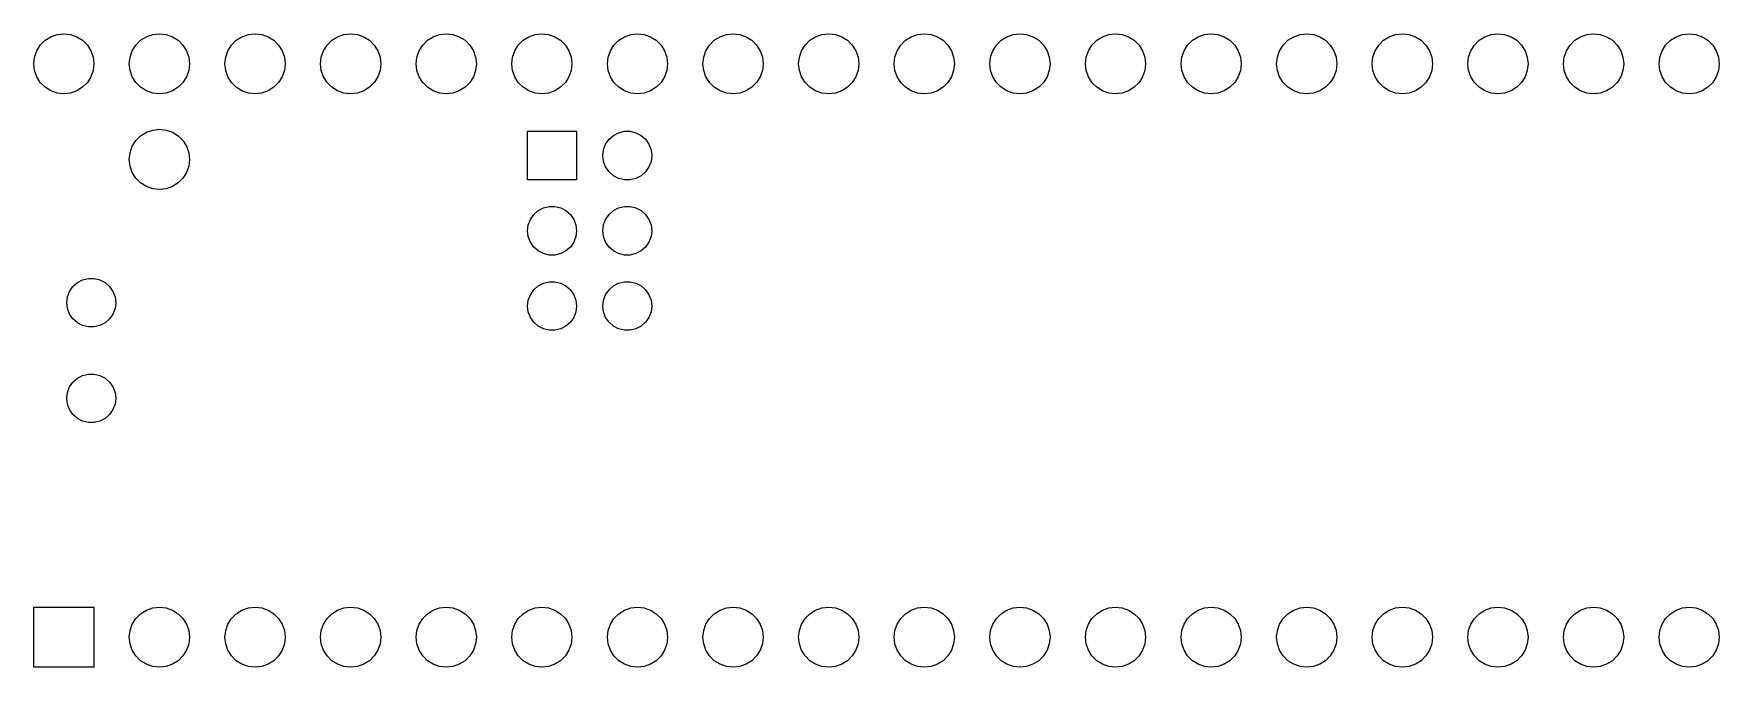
# Model space of a CAD drawing. Extents: x 281 to 530, y -238 to -79.
# Drawn here: x 280.81 to 325.59, y -162.8 to -145.96 of the extents above; entities that cross this region are included whole.
import ezdxf

# ---------------------------------------------------------------- set-up
doc = ezdxf.new("R2010")
doc.units = 0
doc.layers.add('BLACK', color=7, linetype='CONTINUOUS')

msp = doc.modelspace()

# ---------------------------------------------------------------- linework, layer by layer
at = {"layer": 'BLACK', "linetype": 'CONTINUOUS'}
for p, q in [((281.262893, -146.039225), (281.431983, -145.980058)), ((281.431983, -145.980058), (281.61, -145.96)), ((281.61, -145.96), (281.788017, -145.980058)), ((281.788017, -145.980058), (281.957107, -146.039225)), ((283.802893, -146.039225), (283.971983, -145.980058)), ((283.971983, -145.980058), (284.15, -145.96)), ((284.15, -145.96), (284.328017, -145.980058)), ((284.328017, -145.980058), (284.497107, -146.039225)), ((286.342893, -146.039225), (286.511983, -145.980058)), ((286.511983, -145.980058), (286.69, -145.96)), ((286.69, -145.96), (286.868017, -145.980058)), ((286.868017, -145.980058), (287.037107, -146.039225)), ((288.882893, -146.039225), (289.051983, -145.980058)), ((289.051983, -145.980058), (289.23, -145.96)), ((289.23, -145.96), (289.408017, -145.980058)), ((289.408017, -145.980058), (289.577107, -146.039225)), ((291.422893, -146.039225), (291.591983, -145.980058)), ((291.591983, -145.980058), (291.77, -145.96)), ((291.77, -145.96), (291.948017, -145.980058)), ((291.948017, -145.980058), (292.117107, -146.039225)), ((293.962893, -146.039225), (294.131983, -145.980058)), ((294.131983, -145.980058), (294.31, -145.96)), ((294.31, -145.96), (294.488017, -145.980058)), ((294.488017, -145.980058), (294.657107, -146.039225)), ((296.502893, -146.039225), (296.671983, -145.980058)), ((296.671983, -145.980058), (296.85, -145.96)), ((296.85, -145.96), (297.028017, -145.980058)), ((297.028017, -145.980058), (297.197107, -146.039225)), ((299.042893, -146.039225), (299.211983, -145.980058)), ((299.211983, -145.980058), (299.39, -145.96)), ((299.39, -145.96), (299.568017, -145.980058)), ((299.568017, -145.980058), (299.737107, -146.039225)), ((301.582893, -146.039225), (301.751983, -145.980058)), ((301.751983, -145.980058), (301.93, -145.96)), ((301.93, -145.96), (302.108017, -145.980058)), ((302.108017, -145.980058), (302.277107, -146.039225)), ((304.122893, -146.039225), (304.291983, -145.980058)), ((304.291983, -145.980058), (304.47, -145.96)), ((304.47, -145.96), (304.648017, -145.980058)), ((304.648017, -145.980058), (304.817107, -146.039225)), ((306.662893, -146.039225), (306.831983, -145.980058)), ((306.831983, -145.980058), (307.01, -145.96)), ((307.01, -145.96), (307.188017, -145.980058)), ((307.188017, -145.980058), (307.357107, -146.039225)), ((309.202893, -146.039225), (309.371983, -145.980058)), ((309.371983, -145.980058), (309.55, -145.96)), ((309.55, -145.96), (309.728017, -145.980058)), ((309.728017, -145.980058), (309.897107, -146.039225)), ((311.742893, -146.039225), (311.911983, -145.980058)), ((311.911983, -145.980058), (312.09, -145.96)), ((312.09, -145.96), (312.268017, -145.980058)), ((312.268017, -145.980058), (312.437107, -146.039225)), ((314.282893, -146.039225), (314.451983, -145.980058)), ((314.451983, -145.980058), (314.63, -145.96)), ((314.63, -145.96), (314.808017, -145.980058)), ((314.808017, -145.980058), (314.977107, -146.039225)), ((316.822893, -146.039225), (316.991983, -145.980058)), ((316.991983, -145.980058), (317.17, -145.96)), ((317.17, -145.96), (317.348017, -145.980058)), ((317.348017, -145.980058), (317.517107, -146.039225)), ((319.362893, -146.039225), (319.531983, -145.980058)), ((319.531983, -145.980058), (319.71, -145.96)), ((319.71, -145.96), (319.888017, -145.980058)), ((319.888017, -145.980058), (320.057107, -146.039225)), ((321.902893, -146.039225), (322.071983, -145.980058)), ((322.071983, -145.980058), (322.25, -145.96)), ((322.25, -145.96), (322.428017, -145.980058)), ((322.428017, -145.980058), (322.597107, -146.039225)), ((324.442893, -146.039225), (324.611983, -145.980058)), ((324.611983, -145.980058), (324.79, -145.96)), ((324.79, -145.96), (324.968017, -145.980058)), ((324.968017, -145.980058), (325.137107, -146.039225)), ((280.830058, -146.581983), (280.889225, -146.412893)), ((280.889225, -146.412893), (280.984535, -146.261208)), ((280.984535, -146.261208), (281.111208, -146.134535)), ((281.111208, -146.134535), (281.262893, -146.039225)), ((281.957107, -146.039225), (282.108792, -146.134535)), ((282.108792, -146.134535), (282.235465, -146.261208)), ((282.235465, -146.261208), (282.330775, -146.412893)), ((282.330775, -146.412893), (282.389942, -146.581983)), ((283.370058, -146.581983), (283.429225, -146.412893)), ((283.429225, -146.412893), (283.524535, -146.261208)), ((283.524535, -146.261208), (283.651208, -146.134535)), ((283.651208, -146.134535), (283.802893, -146.039225)), ((284.497107, -146.039225), (284.648792, -146.134535)), ((284.648792, -146.134535), (284.775465, -146.261208)), ((284.775465, -146.261208), (284.870775, -146.412893)), ((284.870775, -146.412893), (284.929942, -146.581983)), ((285.910058, -146.581983), (285.969225, -146.412893)), ((285.969225, -146.412893), (286.064535, -146.261208)), ((286.064535, -146.261208), (286.191208, -146.134535)), ((286.191208, -146.134535), (286.342893, -146.039225)), ((287.037107, -146.039225), (287.188792, -146.134535)), ((287.188792, -146.134535), (287.315465, -146.261208)), ((287.315465, -146.261208), (287.410775, -146.412893)), ((287.410775, -146.412893), (287.469942, -146.581983)), ((288.450058, -146.581983), (288.509225, -146.412893)), ((288.509225, -146.412893), (288.604535, -146.261208)), ((288.604535, -146.261208), (288.731208, -146.134535)), ((288.731208, -146.134535), (288.882893, -146.039225)), ((289.577107, -146.039225), (289.728792, -146.134535)), ((289.728792, -146.134535), (289.855465, -146.261208)), ((289.855465, -146.261208), (289.950775, -146.412893)), ((289.950775, -146.412893), (290.009942, -146.581983)), ((290.990058, -146.581983), (291.049225, -146.412893)), ((291.049225, -146.412893), (291.144535, -146.261208)), ((291.144535, -146.261208), (291.271208, -146.134535)), ((291.271208, -146.134535), (291.422893, -146.039225)), ((292.117107, -146.039225), (292.268792, -146.134535)), ((292.268792, -146.134535), (292.395465, -146.261208)), ((292.395465, -146.261208), (292.490775, -146.412893)), ((292.490775, -146.412893), (292.549942, -146.581983)), ((293.530058, -146.581983), (293.589225, -146.412893)), ((293.589225, -146.412893), (293.684535, -146.261208)), ((293.684535, -146.261208), (293.811208, -146.134535)), ((293.811208, -146.134535), (293.962893, -146.039225)), ((294.657107, -146.039225), (294.808792, -146.134535)), ((294.808792, -146.134535), (294.935465, -146.261208)), ((294.935465, -146.261208), (295.030775, -146.412893)), ((295.030775, -146.412893), (295.089942, -146.581983)), ((296.070058, -146.581983), (296.129225, -146.412893)), ((296.129225, -146.412893), (296.224535, -146.261208)), ((296.224535, -146.261208), (296.351208, -146.134535)), ((296.351208, -146.134535), (296.502893, -146.039225)), ((297.197107, -146.039225), (297.348792, -146.134535)), ((297.348792, -146.134535), (297.475465, -146.261208)), ((297.475465, -146.261208), (297.570775, -146.412893)), ((297.570775, -146.412893), (297.629942, -146.581983)), ((298.610058, -146.581983), (298.669225, -146.412893)), ((298.669225, -146.412893), (298.764535, -146.261208)), ((298.764535, -146.261208), (298.891208, -146.134535)), ((298.891208, -146.134535), (299.042893, -146.039225)), ((299.737107, -146.039225), (299.888792, -146.134535)), ((299.888792, -146.134535), (300.015465, -146.261208)), ((300.015465, -146.261208), (300.110775, -146.412893)), ((300.110775, -146.412893), (300.169942, -146.581983)), ((301.150058, -146.581983), (301.209225, -146.412893)), ((301.209225, -146.412893), (301.304535, -146.261208)), ((301.304535, -146.261208), (301.431208, -146.134535)), ((301.431208, -146.134535), (301.582893, -146.039225)), ((302.277107, -146.039225), (302.428792, -146.134535)), ((302.428792, -146.134535), (302.555465, -146.261208)), ((302.555465, -146.261208), (302.650775, -146.412893)), ((302.650775, -146.412893), (302.709942, -146.581983)), ((303.690058, -146.581983), (303.749225, -146.412893)), ((303.749225, -146.412893), (303.844535, -146.261208)), ((303.844535, -146.261208), (303.971208, -146.134535)), ((303.971208, -146.134535), (304.122893, -146.039225)), ((304.817107, -146.039225), (304.968792, -146.134535)), ((304.968792, -146.134535), (305.095465, -146.261208)), ((305.095465, -146.261208), (305.190775, -146.412893)), ((305.190775, -146.412893), (305.249942, -146.581983)), ((306.230058, -146.581983), (306.289225, -146.412893)), ((306.289225, -146.412893), (306.384535, -146.261208)), ((306.384535, -146.261208), (306.511208, -146.134535)), ((306.511208, -146.134535), (306.662893, -146.039225)), ((307.357107, -146.039225), (307.508792, -146.134535)), ((307.508792, -146.134535), (307.635465, -146.261208)), ((307.635465, -146.261208), (307.730775, -146.412893)), ((307.730775, -146.412893), (307.789942, -146.581983)), ((308.770058, -146.581983), (308.829225, -146.412893)), ((308.829225, -146.412893), (308.924535, -146.261208)), ((308.924535, -146.261208), (309.051208, -146.134535)), ((309.051208, -146.134535), (309.202893, -146.039225)), ((309.897107, -146.039225), (310.048792, -146.134535)), ((310.048792, -146.134535), (310.175465, -146.261208)), ((310.175465, -146.261208), (310.270775, -146.412893)), ((310.270775, -146.412893), (310.329942, -146.581983)), ((311.310058, -146.581983), (311.369225, -146.412893)), ((311.369225, -146.412893), (311.464535, -146.261208)), ((311.464535, -146.261208), (311.591208, -146.134535)), ((311.591208, -146.134535), (311.742893, -146.039225)), ((312.437107, -146.039225), (312.588792, -146.134535)), ((312.588792, -146.134535), (312.715465, -146.261208)), ((312.715465, -146.261208), (312.810775, -146.412893)), ((312.810775, -146.412893), (312.869942, -146.581983)), ((313.850058, -146.581983), (313.909225, -146.412893)), ((313.909225, -146.412893), (314.004535, -146.261208)), ((314.004535, -146.261208), (314.131208, -146.134535)), ((314.131208, -146.134535), (314.282893, -146.039225)), ((314.977107, -146.039225), (315.128792, -146.134535)), ((315.128792, -146.134535), (315.255465, -146.261208)), ((315.255465, -146.261208), (315.350775, -146.412893)), ((315.350775, -146.412893), (315.409942, -146.581983)), ((316.390058, -146.581983), (316.449225, -146.412893)), ((316.449225, -146.412893), (316.544535, -146.261208)), ((316.544535, -146.261208), (316.671208, -146.134535)), ((316.671208, -146.134535), (316.822893, -146.039225)), ((317.517107, -146.039225), (317.668792, -146.134535)), ((317.668792, -146.134535), (317.795465, -146.261208)), ((317.795465, -146.261208), (317.890775, -146.412893)), ((317.890775, -146.412893), (317.949942, -146.581983)), ((318.930058, -146.581983), (318.989225, -146.412893)), ((318.989225, -146.412893), (319.084535, -146.261208)), ((319.084535, -146.261208), (319.211208, -146.134535)), ((319.211208, -146.134535), (319.362893, -146.039225)), ((320.057107, -146.039225), (320.208792, -146.134535)), ((320.208792, -146.134535), (320.335465, -146.261208)), ((320.335465, -146.261208), (320.430775, -146.412893)), ((320.430775, -146.412893), (320.489942, -146.581983)), ((321.470058, -146.581983), (321.529225, -146.412893)), ((321.529225, -146.412893), (321.624535, -146.261208)), ((321.624535, -146.261208), (321.751208, -146.134535)), ((321.751208, -146.134535), (321.902893, -146.039225)), ((322.597107, -146.039225), (322.748792, -146.134535)), ((322.748792, -146.134535), (322.875465, -146.261208)), ((322.875465, -146.261208), (322.970775, -146.412893)), ((322.970775, -146.412893), (323.029942, -146.581983)), ((324.010058, -146.581983), (324.069225, -146.412893)), ((324.069225, -146.412893), (324.164535, -146.261208)), ((324.164535, -146.261208), (324.291208, -146.134535)), ((324.291208, -146.134535), (324.442893, -146.039225)), ((325.137107, -146.039225), (325.288792, -146.134535)), ((325.288792, -146.134535), (325.415465, -146.261208)), ((325.415465, -146.261208), (325.510775, -146.412893)), ((325.510775, -146.412893), (325.569942, -146.581983)), ((280.81, -146.76), (280.830058, -146.581983)), ((280.830058, -146.938017), (280.81, -146.76)), ((282.389942, -146.581983), (282.41, -146.76)), ((282.41, -146.76), (282.389942, -146.938017)), ((283.35, -146.76), (283.370058, -146.581983)), ((283.370058, -146.938017), (283.35, -146.76)), ((284.929942, -146.581983), (284.95, -146.76)), ((284.95, -146.76), (284.929942, -146.938017)), ((285.89, -146.76), (285.910058, -146.581983)), ((285.910058, -146.938017), (285.89, -146.76)), ((287.469942, -146.581983), (287.49, -146.76)), ((287.49, -146.76), (287.469942, -146.938017)), ((288.43, -146.76), (288.450058, -146.581983)), ((288.450058, -146.938017), (288.43, -146.76)), ((290.009942, -146.581983), (290.03, -146.76)), ((290.03, -146.76), (290.009942, -146.938017)), ((290.97, -146.76), (290.990058, -146.581983)), ((290.990058, -146.938017), (290.97, -146.76)), ((292.549942, -146.581983), (292.57, -146.76)), ((292.57, -146.76), (292.549942, -146.938017)), ((293.51, -146.76), (293.530058, -146.581983)), ((293.530058, -146.938017), (293.51, -146.76)), ((295.089942, -146.581983), (295.11, -146.76)), ((295.11, -146.76), (295.089942, -146.938017)), ((296.05, -146.76), (296.070058, -146.581983)), ((296.070058, -146.938017), (296.05, -146.76)), ((297.629942, -146.581983), (297.65, -146.76)), ((297.65, -146.76), (297.629942, -146.938017)), ((298.59, -146.76), (298.610058, -146.581983)), ((298.610058, -146.938017), (298.59, -146.76)), ((300.169942, -146.581983), (300.19, -146.76)), ((300.19, -146.76), (300.169942, -146.938017)), ((301.13, -146.76), (301.150058, -146.581983)), ((301.150058, -146.938017), (301.13, -146.76)), ((302.709942, -146.581983), (302.73, -146.76)), ((302.73, -146.76), (302.709942, -146.938017)), ((303.67, -146.76), (303.690058, -146.581983)), ((303.690058, -146.938017), (303.67, -146.76)), ((305.249942, -146.581983), (305.27, -146.76)), ((305.27, -146.76), (305.249942, -146.938017)), ((306.21, -146.76), (306.230058, -146.581983)), ((306.230058, -146.938017), (306.21, -146.76)), ((307.789942, -146.581983), (307.81, -146.76)), ((307.81, -146.76), (307.789942, -146.938017)), ((308.75, -146.76), (308.770058, -146.581983)), ((308.770058, -146.938017), (308.75, -146.76)), ((310.329942, -146.581983), (310.35, -146.76)), ((310.35, -146.76), (310.329942, -146.938017)), ((311.29, -146.76), (311.310058, -146.581983)), ((311.310058, -146.938017), (311.29, -146.76)), ((312.869942, -146.581983), (312.89, -146.76)), ((312.89, -146.76), (312.869942, -146.938017)), ((313.83, -146.76), (313.850058, -146.581983)), ((313.850058, -146.938017), (313.83, -146.76)), ((315.409942, -146.581983), (315.43, -146.76)), ((315.43, -146.76), (315.409942, -146.938017)), ((316.37, -146.76), (316.390058, -146.581983)), ((316.390058, -146.938017), (316.37, -146.76)), ((317.949942, -146.581983), (317.97, -146.76)), ((317.97, -146.76), (317.949942, -146.938017)), ((318.91, -146.76), (318.930058, -146.581983)), ((318.930058, -146.938017), (318.91, -146.76)), ((320.489942, -146.581983), (320.51, -146.76)), ((320.51, -146.76), (320.489942, -146.938017)), ((321.45, -146.76), (321.470058, -146.581983)), ((321.470058, -146.938017), (321.45, -146.76)), ((323.029942, -146.581983), (323.05, -146.76)), ((323.05, -146.76), (323.029942, -146.938017)), ((323.99, -146.76), (324.010058, -146.581983)), ((324.010058, -146.938017), (323.99, -146.76)), ((325.569942, -146.581983), (325.59, -146.76)), ((325.59, -146.76), (325.569942, -146.938017)), ((280.889225, -147.107107), (280.830058, -146.938017)), ((280.984535, -147.258792), (280.889225, -147.107107)), ((281.111208, -147.385465), (280.984535, -147.258792)), ((282.235465, -147.258792), (282.108792, -147.385465)), ((282.330775, -147.107107), (282.235465, -147.258792)), ((282.389942, -146.938017), (282.330775, -147.107107)), ((283.429225, -147.107107), (283.370058, -146.938017)), ((283.524535, -147.258792), (283.429225, -147.107107)), ((283.651208, -147.385465), (283.524535, -147.258792)), ((284.775465, -147.258792), (284.648792, -147.385465)), ((284.870775, -147.107107), (284.775465, -147.258792)), ((284.929942, -146.938017), (284.870775, -147.107107)), ((285.969225, -147.107107), (285.910058, -146.938017)), ((286.064535, -147.258792), (285.969225, -147.107107)), ((286.191208, -147.385465), (286.064535, -147.258792)), ((287.315465, -147.258792), (287.188792, -147.385465)), ((287.410775, -147.107107), (287.315465, -147.258792)), ((287.469942, -146.938017), (287.410775, -147.107107)), ((288.509225, -147.107107), (288.450058, -146.938017)), ((288.604535, -147.258792), (288.509225, -147.107107)), ((288.731208, -147.385465), (288.604535, -147.258792)), ((289.855465, -147.258792), (289.728792, -147.385465)), ((289.950775, -147.107107), (289.855465, -147.258792)), ((290.009942, -146.938017), (289.950775, -147.107107)), ((291.049225, -147.107107), (290.990058, -146.938017)), ((291.144535, -147.258792), (291.049225, -147.107107)), ((291.271208, -147.385465), (291.144535, -147.258792)), ((292.395465, -147.258792), (292.268792, -147.385465)), ((292.490775, -147.107107), (292.395465, -147.258792)), ((292.549942, -146.938017), (292.490775, -147.107107)), ((293.589225, -147.107107), (293.530058, -146.938017)), ((293.684535, -147.258792), (293.589225, -147.107107)), ((293.811208, -147.385465), (293.684535, -147.258792)), ((294.935465, -147.258792), (294.808792, -147.385465)), ((295.030775, -147.107107), (294.935465, -147.258792)), ((295.089942, -146.938017), (295.030775, -147.107107)), ((296.129225, -147.107107), (296.070058, -146.938017)), ((296.224535, -147.258792), (296.129225, -147.107107)), ((296.351208, -147.385465), (296.224535, -147.258792)), ((297.475465, -147.258792), (297.348792, -147.385465)), ((297.570775, -147.107107), (297.475465, -147.258792)), ((297.629942, -146.938017), (297.570775, -147.107107)), ((298.669225, -147.107107), (298.610058, -146.938017)), ((298.764535, -147.258792), (298.669225, -147.107107)), ((298.891208, -147.385465), (298.764535, -147.258792)), ((300.015465, -147.258792), (299.888792, -147.385465)), ((300.110775, -147.107107), (300.015465, -147.258792)), ((300.169942, -146.938017), (300.110775, -147.107107)), ((301.209225, -147.107107), (301.150058, -146.938017)), ((301.304535, -147.258792), (301.209225, -147.107107)), ((301.431208, -147.385465), (301.304535, -147.258792)), ((302.555465, -147.258792), (302.428792, -147.385465)), ((302.650775, -147.107107), (302.555465, -147.258792)), ((302.709942, -146.938017), (302.650775, -147.107107)), ((303.749225, -147.107107), (303.690058, -146.938017)), ((303.844535, -147.258792), (303.749225, -147.107107)), ((303.971208, -147.385465), (303.844535, -147.258792)), ((305.095465, -147.258792), (304.968792, -147.385465)), ((305.190775, -147.107107), (305.095465, -147.258792)), ((305.249942, -146.938017), (305.190775, -147.107107)), ((306.289225, -147.107107), (306.230058, -146.938017)), ((306.384535, -147.258792), (306.289225, -147.107107)), ((306.511208, -147.385465), (306.384535, -147.258792)), ((307.635465, -147.258792), (307.508792, -147.385465)), ((307.730775, -147.107107), (307.635465, -147.258792)), ((307.789942, -146.938017), (307.730775, -147.107107)), ((308.829225, -147.107107), (308.770058, -146.938017)), ((308.924535, -147.258792), (308.829225, -147.107107)), ((309.051208, -147.385465), (308.924535, -147.258792)), ((310.175465, -147.258792), (310.048792, -147.385465)), ((310.270775, -147.107107), (310.175465, -147.258792)), ((310.329942, -146.938017), (310.270775, -147.107107)), ((311.369225, -147.107107), (311.310058, -146.938017)), ((311.464535, -147.258792), (311.369225, -147.107107)), ((311.591208, -147.385465), (311.464535, -147.258792)), ((312.715465, -147.258792), (312.588792, -147.385465)), ((312.810775, -147.107107), (312.715465, -147.258792)), ((312.869942, -146.938017), (312.810775, -147.107107)), ((313.909225, -147.107107), (313.850058, -146.938017)), ((314.004535, -147.258792), (313.909225, -147.107107)), ((314.131208, -147.385465), (314.004535, -147.258792)), ((315.255465, -147.258792), (315.128792, -147.385465)), ((315.350775, -147.107107), (315.255465, -147.258792)), ((315.409942, -146.938017), (315.350775, -147.107107)), ((316.449225, -147.107107), (316.390058, -146.938017)), ((316.544535, -147.258792), (316.449225, -147.107107)), ((316.671208, -147.385465), (316.544535, -147.258792)), ((317.795465, -147.258792), (317.668792, -147.385465)), ((317.890775, -147.107107), (317.795465, -147.258792)), ((317.949942, -146.938017), (317.890775, -147.107107)), ((318.989225, -147.107107), (318.930058, -146.938017)), ((319.084535, -147.258792), (318.989225, -147.107107)), ((319.211208, -147.385465), (319.084535, -147.258792)), ((320.335465, -147.258792), (320.208792, -147.385465)), ((320.430775, -147.107107), (320.335465, -147.258792)), ((320.489942, -146.938017), (320.430775, -147.107107)), ((321.529225, -147.107107), (321.470058, -146.938017)), ((321.624535, -147.258792), (321.529225, -147.107107)), ((321.751208, -147.385465), (321.624535, -147.258792)), ((322.875465, -147.258792), (322.748792, -147.385465)), ((322.970775, -147.107107), (322.875465, -147.258792)), ((323.029942, -146.938017), (322.970775, -147.107107)), ((324.069225, -147.107107), (324.010058, -146.938017)), ((324.164535, -147.258792), (324.069225, -147.107107)), ((324.291208, -147.385465), (324.164535, -147.258792)), ((325.415465, -147.258792), (325.288792, -147.385465)), ((325.510775, -147.107107), (325.415465, -147.258792)), ((325.569942, -146.938017), (325.510775, -147.107107)), ((281.262893, -147.480775), (281.111208, -147.385465)), ((281.431983, -147.539942), (281.262893, -147.480775)), ((281.61, -147.56), (281.431983, -147.539942)), ((281.788017, -147.539942), (281.61, -147.56)), ((281.957107, -147.480775), (281.788017, -147.539942)), ((282.108792, -147.385465), (281.957107, -147.480775)), ((283.802893, -147.480775), (283.651208, -147.385465)), ((283.971983, -147.539942), (283.802893, -147.480775)), ((284.15, -147.56), (283.971983, -147.539942)), ((284.328017, -147.539942), (284.15, -147.56)), ((284.497107, -147.480775), (284.328017, -147.539942)), ((284.648792, -147.385465), (284.497107, -147.480775)), ((286.342893, -147.480775), (286.191208, -147.385465)), ((286.511983, -147.539942), (286.342893, -147.480775)), ((286.69, -147.56), (286.511983, -147.539942)), ((286.868017, -147.539942), (286.69, -147.56)), ((287.037107, -147.480775), (286.868017, -147.539942)), ((287.188792, -147.385465), (287.037107, -147.480775)), ((288.882893, -147.480775), (288.731208, -147.385465)), ((289.051983, -147.539942), (288.882893, -147.480775)), ((289.23, -147.56), (289.051983, -147.539942)), ((289.408017, -147.539942), (289.23, -147.56)), ((289.577107, -147.480775), (289.408017, -147.539942)), ((289.728792, -147.385465), (289.577107, -147.480775)), ((291.422893, -147.480775), (291.271208, -147.385465)), ((291.591983, -147.539942), (291.422893, -147.480775)), ((291.77, -147.56), (291.591983, -147.539942)), ((291.948017, -147.539942), (291.77, -147.56)), ((292.117107, -147.480775), (291.948017, -147.539942)), ((292.268792, -147.385465), (292.117107, -147.480775)), ((293.962893, -147.480775), (293.811208, -147.385465)), ((294.131983, -147.539942), (293.962893, -147.480775)), ((294.31, -147.56), (294.131983, -147.539942)), ((294.488017, -147.539942), (294.31, -147.56)), ((294.657107, -147.480775), (294.488017, -147.539942)), ((294.808792, -147.385465), (294.657107, -147.480775)), ((296.502893, -147.480775), (296.351208, -147.385465)), ((296.671983, -147.539942), (296.502893, -147.480775)), ((296.85, -147.56), (296.671983, -147.539942)), ((297.028017, -147.539942), (296.85, -147.56)), ((297.197107, -147.480775), (297.028017, -147.539942)), ((297.348792, -147.385465), (297.197107, -147.480775)), ((299.042893, -147.480775), (298.891208, -147.385465)), ((299.211983, -147.539942), (299.042893, -147.480775)), ((299.39, -147.56), (299.211983, -147.539942)), ((299.568017, -147.539942), (299.39, -147.56)), ((299.737107, -147.480775), (299.568017, -147.539942)), ((299.888792, -147.385465), (299.737107, -147.480775)), ((301.582893, -147.480775), (301.431208, -147.385465)), ((301.751983, -147.539942), (301.582893, -147.480775)), ((301.93, -147.56), (301.751983, -147.539942)), ((302.108017, -147.539942), (301.93, -147.56)), ((302.277107, -147.480775), (302.108017, -147.539942)), ((302.428792, -147.385465), (302.277107, -147.480775)), ((304.122893, -147.480775), (303.971208, -147.385465)), ((304.291983, -147.539942), (304.122893, -147.480775)), ((304.47, -147.56), (304.291983, -147.539942)), ((304.648017, -147.539942), (304.47, -147.56)), ((304.817107, -147.480775), (304.648017, -147.539942)), ((304.968792, -147.385465), (304.817107, -147.480775)), ((306.662893, -147.480775), (306.511208, -147.385465)), ((306.831983, -147.539942), (306.662893, -147.480775)), ((307.01, -147.56), (306.831983, -147.539942)), ((307.188017, -147.539942), (307.01, -147.56)), ((307.357107, -147.480775), (307.188017, -147.539942)), ((307.508792, -147.385465), (307.357107, -147.480775)), ((309.202893, -147.480775), (309.051208, -147.385465)), ((309.371983, -147.539942), (309.202893, -147.480775)), ((309.55, -147.56), (309.371983, -147.539942)), ((309.728017, -147.539942), (309.55, -147.56)), ((309.897107, -147.480775), (309.728017, -147.539942)), ((310.048792, -147.385465), (309.897107, -147.480775)), ((311.742893, -147.480775), (311.591208, -147.385465)), ((311.911983, -147.539942), (311.742893, -147.480775)), ((312.09, -147.56), (311.911983, -147.539942)), ((312.268017, -147.539942), (312.09, -147.56)), ((312.437107, -147.480775), (312.268017, -147.539942)), ((312.588792, -147.385465), (312.437107, -147.480775)), ((314.282893, -147.480775), (314.131208, -147.385465)), ((314.451983, -147.539942), (314.282893, -147.480775)), ((314.63, -147.56), (314.451983, -147.539942)), ((314.808017, -147.539942), (314.63, -147.56)), ((314.977107, -147.480775), (314.808017, -147.539942)), ((315.128792, -147.385465), (314.977107, -147.480775)), ((316.822893, -147.480775), (316.671208, -147.385465)), ((316.991983, -147.539942), (316.822893, -147.480775)), ((317.17, -147.56), (316.991983, -147.539942)), ((317.348017, -147.539942), (317.17, -147.56)), ((317.517107, -147.480775), (317.348017, -147.539942)), ((317.668792, -147.385465), (317.517107, -147.480775)), ((319.362893, -147.480775), (319.211208, -147.385465)), ((319.531983, -147.539942), (319.362893, -147.480775)), ((319.71, -147.56), (319.531983, -147.539942)), ((319.888017, -147.539942), (319.71, -147.56)), ((320.057107, -147.480775), (319.888017, -147.539942)), ((320.208792, -147.385465), (320.057107, -147.480775)), ((321.902893, -147.480775), (321.751208, -147.385465)), ((322.071983, -147.539942), (321.902893, -147.480775)), ((322.25, -147.56), (322.071983, -147.539942)), ((322.428017, -147.539942), (322.25, -147.56)), ((322.597107, -147.480775), (322.428017, -147.539942)), ((322.748792, -147.385465), (322.597107, -147.480775)), ((324.442893, -147.480775), (324.291208, -147.385465)), ((324.611983, -147.539942), (324.442893, -147.480775)), ((324.79, -147.56), (324.611983, -147.539942)), ((324.968017, -147.539942), (324.79, -147.56)), ((325.137107, -147.480775), (324.968017, -147.539942)), ((325.288792, -147.385465), (325.137107, -147.480775)), ((283.651208, -148.674535), (283.802893, -148.579225)), ((283.802893, -148.579225), (283.971983, -148.520058)), ((283.971983, -148.520058), (284.15, -148.5)), ((284.15, -148.5), (284.328017, -148.520058)), ((284.328017, -148.520058), (284.497107, -148.579225)), ((284.497107, -148.579225), (284.648792, -148.674535)), ((293.93, -149.8484), (293.93, -148.5484)), ((293.93, -148.5484), (295.23, -148.5484)), ((295.23, -148.5484), (295.23, -149.8484)), ((296.093468, -148.76737), (296.210758, -148.66346)), ((296.210758, -148.66346), (296.349507, -148.590639)), ((296.349507, -148.590639), (296.501651, -148.553139)), ((296.501651, -148.553139), (296.658349, -148.553139)), ((296.658349, -148.553139), (296.810493, -148.590639)), ((296.810493, -148.590639), (296.949242, -148.66346)), ((296.949242, -148.66346), (297.066532, -148.76737)), ((283.370058, -149.121983), (283.429225, -148.952893)), ((283.429225, -148.952893), (283.524535, -148.801208)), ((283.524535, -148.801208), (283.651208, -148.674535)), ((284.648792, -148.674535), (284.775465, -148.801208)), ((284.775465, -148.801208), (284.870775, -148.952893)), ((284.870775, -148.952893), (284.929942, -149.121983)), ((295.93, -149.1984), (295.948888, -149.042845)), ((295.948888, -149.042845), (296.004454, -148.89633)), ((296.004454, -148.89633), (296.093468, -148.76737)), ((297.066532, -148.76737), (297.155546, -148.89633)), ((297.155546, -148.89633), (297.211112, -149.042845)), ((297.211112, -149.042845), (297.23, -149.1984)), ((283.35, -149.3), (283.370058, -149.121983)), ((283.370058, -149.478017), (283.35, -149.3)), ((283.429225, -149.647107), (283.370058, -149.478017)), ((284.929942, -149.478017), (284.870775, -149.647107)), ((284.929942, -149.121983), (284.95, -149.3)), ((284.95, -149.3), (284.929942, -149.478017)), ((295.948888, -149.353955), (295.93, -149.1984)), ((296.004454, -149.50047), (295.948888, -149.353955)), ((296.093468, -149.62943), (296.004454, -149.50047)), ((297.155546, -149.50047), (297.066532, -149.62943)), ((297.211112, -149.353955), (297.155546, -149.50047)), ((297.23, -149.1984), (297.211112, -149.353955)), ((283.524535, -149.798792), (283.429225, -149.647107)), ((283.651208, -149.925465), (283.524535, -149.798792)), ((283.802893, -150.020775), (283.651208, -149.925465)), ((284.648792, -149.925465), (284.497107, -150.020775)), ((284.775465, -149.798792), (284.648792, -149.925465)), ((284.870775, -149.647107), (284.775465, -149.798792)), ((295.23, -149.8484), (293.93, -149.8484)), ((296.210758, -149.73334), (296.093468, -149.62943)), ((296.349507, -149.806161), (296.210758, -149.73334)), ((296.501651, -149.843661), (296.349507, -149.806161)), ((296.658349, -149.843661), (296.501651, -149.843661)), ((296.810493, -149.806161), (296.658349, -149.843661)), ((296.949242, -149.73334), (296.810493, -149.806161)), ((297.066532, -149.62943), (296.949242, -149.73334)), ((283.971983, -150.079942), (283.802893, -150.020775)), ((284.15, -150.1), (283.971983, -150.079942)), ((284.328017, -150.079942), (284.15, -150.1)), ((284.497107, -150.020775), (284.328017, -150.079942)), ((293.948888, -151.042845), (294.004454, -150.89633)), ((294.004454, -150.89633), (294.093468, -150.76737)), ((294.093468, -150.76737), (294.210758, -150.66346)), ((294.210758, -150.66346), (294.349507, -150.590639)), ((294.349507, -150.590639), (294.501651, -150.553139)), ((294.501651, -150.553139), (294.658349, -150.553139)), ((294.658349, -150.553139), (294.810493, -150.590639)), ((294.810493, -150.590639), (294.949242, -150.66346)), ((294.949242, -150.66346), (295.066532, -150.76737)), ((295.066532, -150.76737), (295.155546, -150.89633)), ((295.155546, -150.89633), (295.211112, -151.042845)), ((295.948888, -151.042845), (296.004454, -150.89633)), ((296.004454, -150.89633), (296.093468, -150.76737)), ((296.093468, -150.76737), (296.210758, -150.66346)), ((296.210758, -150.66346), (296.349507, -150.590639)), ((296.349507, -150.590639), (296.501651, -150.553139)), ((296.501651, -150.553139), (296.658349, -150.553139)), ((296.658349, -150.553139), (296.810493, -150.590639)), ((296.810493, -150.590639), (296.949242, -150.66346)), ((296.949242, -150.66346), (297.066532, -150.76737)), ((297.066532, -150.76737), (297.155546, -150.89633)), ((297.155546, -150.89633), (297.211112, -151.042845)), ((293.93, -151.1984), (293.948888, -151.042845)), ((293.948888, -151.353955), (293.93, -151.1984)), ((294.004454, -151.50047), (293.948888, -151.353955)), ((295.211112, -151.353955), (295.155546, -151.50047)), ((295.211112, -151.042845), (295.23, -151.1984)), ((295.23, -151.1984), (295.211112, -151.353955)), ((295.93, -151.1984), (295.948888, -151.042845)), ((295.948888, -151.353955), (295.93, -151.1984)), ((296.004454, -151.50047), (295.948888, -151.353955)), ((297.211112, -151.353955), (297.155546, -151.50047)), ((297.211112, -151.042845), (297.23, -151.1984)), ((297.23, -151.1984), (297.211112, -151.353955)), ((294.093468, -151.62943), (294.004454, -151.50047)), ((294.210758, -151.73334), (294.093468, -151.62943)), ((294.349507, -151.806161), (294.210758, -151.73334)), ((294.949242, -151.73334), (294.810493, -151.806161)), ((295.066532, -151.62943), (294.949242, -151.73334)), ((295.155546, -151.50047), (295.066532, -151.62943)), ((296.093468, -151.62943), (296.004454, -151.50047)), ((296.210758, -151.73334), (296.093468, -151.62943)), ((296.349507, -151.806161), (296.210758, -151.73334)), ((296.949242, -151.73334), (296.810493, -151.806161)), ((297.066532, -151.62943), (296.949242, -151.73334)), ((297.155546, -151.50047), (297.066532, -151.62943)), ((294.501651, -151.843661), (294.349507, -151.806161)), ((294.658349, -151.843661), (294.501651, -151.843661)), ((294.810493, -151.806161), (294.658349, -151.843661)), ((296.501651, -151.843661), (296.349507, -151.806161)), ((296.658349, -151.843661), (296.501651, -151.843661)), ((296.810493, -151.806161), (296.658349, -151.843661)), ((281.764454, -152.80793), (281.853468, -152.67897)), ((281.853468, -152.67897), (281.970758, -152.57506)), ((281.970758, -152.57506), (282.109507, -152.502239)), ((282.109507, -152.502239), (282.261651, -152.464739)), ((282.261651, -152.464739), (282.418349, -152.464739)), ((282.418349, -152.464739), (282.570493, -152.502239)), ((282.570493, -152.502239), (282.709242, -152.57506)), ((282.709242, -152.57506), (282.826532, -152.67897)), ((282.826532, -152.67897), (282.915546, -152.80793)), ((294.093468, -152.76737), (294.210758, -152.66346)), ((294.210758, -152.66346), (294.349507, -152.590639)), ((294.349507, -152.590639), (294.501651, -152.553139)), ((294.501651, -152.553139), (294.658349, -152.553139)), ((294.658349, -152.553139), (294.810493, -152.590639)), ((294.810493, -152.590639), (294.949242, -152.66346)), ((294.949242, -152.66346), (295.066532, -152.76737)), ((296.093468, -152.76737), (296.210758, -152.66346)), ((296.210758, -152.66346), (296.349507, -152.590639)), ((296.349507, -152.590639), (296.501651, -152.553139)), ((296.501651, -152.553139), (296.658349, -152.553139)), ((296.658349, -152.553139), (296.810493, -152.590639)), ((296.810493, -152.590639), (296.949242, -152.66346)), ((296.949242, -152.66346), (297.066532, -152.76737)), ((281.69, -153.11), (281.708888, -152.954445)), ((281.708888, -153.265555), (281.69, -153.11)), ((281.708888, -152.954445), (281.764454, -152.80793)), ((282.915546, -152.80793), (282.971112, -152.954445)), ((282.971112, -152.954445), (282.99, -153.11)), ((282.99, -153.11), (282.971112, -153.265555)), ((293.93, -153.1984), (293.948888, -153.042845)), ((293.948888, -153.042845), (294.004454, -152.89633)), ((294.004454, -152.89633), (294.093468, -152.76737)), ((295.066532, -152.76737), (295.155546, -152.89633)), ((295.155546, -152.89633), (295.211112, -153.042845)), ((295.211112, -153.042845), (295.23, -153.1984)), ((295.93, -153.1984), (295.948888, -153.042845)), ((295.948888, -153.042845), (296.004454, -152.89633)), ((296.004454, -152.89633), (296.093468, -152.76737)), ((297.066532, -152.76737), (297.155546, -152.89633)), ((297.155546, -152.89633), (297.211112, -153.042845)), ((297.211112, -153.042845), (297.23, -153.1984)), ((281.764454, -153.41207), (281.708888, -153.265555)), ((281.853468, -153.54103), (281.764454, -153.41207)), ((281.970758, -153.64494), (281.853468, -153.54103)), ((282.826532, -153.54103), (282.709242, -153.64494)), ((282.915546, -153.41207), (282.826532, -153.54103)), ((282.971112, -153.265555), (282.915546, -153.41207)), ((293.948888, -153.353955), (293.93, -153.1984)), ((294.004454, -153.50047), (293.948888, -153.353955)), ((294.093468, -153.62943), (294.004454, -153.50047)), ((295.155546, -153.50047), (295.066532, -153.62943)), ((295.211112, -153.353955), (295.155546, -153.50047)), ((295.23, -153.1984), (295.211112, -153.353955)), ((295.948888, -153.353955), (295.93, -153.1984)), ((296.004454, -153.50047), (295.948888, -153.353955)), ((296.093468, -153.62943), (296.004454, -153.50047)), ((297.155546, -153.50047), (297.066532, -153.62943)), ((297.211112, -153.353955), (297.155546, -153.50047)), ((297.23, -153.1984), (297.211112, -153.353955)), ((282.109507, -153.717761), (281.970758, -153.64494)), ((282.261651, -153.755261), (282.109507, -153.717761)), ((282.418349, -153.755261), (282.261651, -153.755261)), ((282.570493, -153.717761), (282.418349, -153.755261)), ((282.709242, -153.64494), (282.570493, -153.717761)), ((294.210758, -153.73334), (294.093468, -153.62943)), ((294.349507, -153.806161), (294.210758, -153.73334)), ((294.501651, -153.843661), (294.349507, -153.806161)), ((294.658349, -153.843661), (294.501651, -153.843661)), ((294.810493, -153.806161), (294.658349, -153.843661)), ((294.949242, -153.73334), (294.810493, -153.806161)), ((295.066532, -153.62943), (294.949242, -153.73334)), ((296.210758, -153.73334), (296.093468, -153.62943)), ((296.349507, -153.806161), (296.210758, -153.73334)), ((296.501651, -153.843661), (296.349507, -153.806161)), ((296.658349, -153.843661), (296.501651, -153.843661)), ((296.810493, -153.806161), (296.658349, -153.843661)), ((296.949242, -153.73334), (296.810493, -153.806161)), ((297.066532, -153.62943), (296.949242, -153.73334)), ((281.708888, -155.494445), (281.764454, -155.34793)), ((281.764454, -155.34793), (281.853468, -155.21897)), ((281.853468, -155.21897), (281.970758, -155.11506)), ((281.970758, -155.11506), (282.109507, -155.042239)), ((282.109507, -155.042239), (282.261651, -155.004739)), ((282.261651, -155.004739), (282.418349, -155.004739)), ((282.418349, -155.004739), (282.570493, -155.042239)), ((282.570493, -155.042239), (282.709242, -155.11506)), ((282.709242, -155.11506), (282.826532, -155.21897)), ((282.826532, -155.21897), (282.915546, -155.34793)), ((282.915546, -155.34793), (282.971112, -155.494445)), ((281.69, -155.65), (281.708888, -155.494445)), ((281.708888, -155.805555), (281.69, -155.65)), ((281.764454, -155.95207), (281.708888, -155.805555)), ((282.971112, -155.805555), (282.915546, -155.95207)), ((282.971112, -155.494445), (282.99, -155.65)), ((282.99, -155.65), (282.971112, -155.805555)), ((281.853468, -156.08103), (281.764454, -155.95207)), ((281.970758, -156.18494), (281.853468, -156.08103)), ((282.109507, -156.257761), (281.970758, -156.18494)), ((282.261651, -156.295261), (282.109507, -156.257761)), ((282.570493, -156.257761), (282.418349, -156.295261)), ((282.709242, -156.18494), (282.570493, -156.257761)), ((282.826532, -156.08103), (282.709242, -156.18494)), ((282.915546, -155.95207), (282.826532, -156.08103)), ((282.418349, -156.295261), (282.261651, -156.295261)), ((280.81, -162.8), (280.81, -161.2)), ((280.81, -161.2), (282.41, -161.2)), ((282.41, -161.2), (282.41, -162.8)), ((283.971983, -161.220058), (284.15, -161.2)), ((284.15, -161.2), (284.328017, -161.220058)), ((286.511983, -161.220058), (286.69, -161.2)), ((286.69, -161.2), (286.868017, -161.220058)), ((289.051983, -161.220058), (289.23, -161.2)), ((289.23, -161.2), (289.408017, -161.220058)), ((291.591983, -161.220058), (291.77, -161.2)), ((291.77, -161.2), (291.948017, -161.220058)), ((294.131983, -161.220058), (294.31, -161.2)), ((294.31, -161.2), (294.488017, -161.220058)), ((296.671983, -161.220058), (296.85, -161.2)), ((296.85, -161.2), (297.028017, -161.220058)), ((299.211983, -161.220058), (299.39, -161.2)), ((299.39, -161.2), (299.568017, -161.220058)), ((301.751983, -161.220058), (301.93, -161.2)), ((301.93, -161.2), (302.108017, -161.220058)), ((304.291983, -161.220058), (304.47, -161.2)), ((304.47, -161.2), (304.648017, -161.220058)), ((306.831983, -161.220058), (307.01, -161.2)), ((307.01, -161.2), (307.188017, -161.220058)), ((309.371983, -161.220058), (309.55, -161.2)), ((309.55, -161.2), (309.728017, -161.220058)), ((311.911983, -161.220058), (312.09, -161.2)), ((312.09, -161.2), (312.268017, -161.220058)), ((314.451983, -161.220058), (314.63, -161.2)), ((314.63, -161.2), (314.808017, -161.220058)), ((316.991983, -161.220058), (317.17, -161.2)), ((317.17, -161.2), (317.348017, -161.220058)), ((319.531983, -161.220058), (319.71, -161.2)), ((319.71, -161.2), (319.888017, -161.220058)), ((322.071983, -161.220058), (322.25, -161.2)), ((322.25, -161.2), (322.428017, -161.220058)), ((324.611983, -161.220058), (324.79, -161.2)), ((324.79, -161.2), (324.968017, -161.220058)), ((283.370058, -161.821983), (283.429225, -161.652893)), ((283.429225, -161.652893), (283.524535, -161.501208)), ((283.524535, -161.501208), (283.651208, -161.374535)), ((283.651208, -161.374535), (283.802893, -161.279225)), ((283.802893, -161.279225), (283.971983, -161.220058)), ((284.328017, -161.220058), (284.497107, -161.279225)), ((284.497107, -161.279225), (284.648792, -161.374535)), ((284.648792, -161.374535), (284.775465, -161.501208)), ((284.775465, -161.501208), (284.870775, -161.652893)), ((284.870775, -161.652893), (284.929942, -161.821983)), ((285.910058, -161.821983), (285.969225, -161.652893)), ((285.969225, -161.652893), (286.064535, -161.501208)), ((286.064535, -161.501208), (286.191208, -161.374535)), ((286.191208, -161.374535), (286.342893, -161.279225)), ((286.342893, -161.279225), (286.511983, -161.220058)), ((286.868017, -161.220058), (287.037107, -161.279225)), ((287.037107, -161.279225), (287.188792, -161.374535)), ((287.188792, -161.374535), (287.315465, -161.501208)), ((287.315465, -161.501208), (287.410775, -161.652893)), ((287.410775, -161.652893), (287.469942, -161.821983)), ((288.450058, -161.821983), (288.509225, -161.652893)), ((288.509225, -161.652893), (288.604535, -161.501208)), ((288.604535, -161.501208), (288.731208, -161.374535)), ((288.731208, -161.374535), (288.882893, -161.279225)), ((288.882893, -161.279225), (289.051983, -161.220058)), ((289.408017, -161.220058), (289.577107, -161.279225)), ((289.577107, -161.279225), (289.728792, -161.374535)), ((289.728792, -161.374535), (289.855465, -161.501208)), ((289.855465, -161.501208), (289.950775, -161.652893)), ((289.950775, -161.652893), (290.009942, -161.821983)), ((290.990058, -161.821983), (291.049225, -161.652893)), ((291.049225, -161.652893), (291.144535, -161.501208)), ((291.144535, -161.501208), (291.271208, -161.374535)), ((291.271208, -161.374535), (291.422893, -161.279225)), ((291.422893, -161.279225), (291.591983, -161.220058)), ((291.948017, -161.220058), (292.117107, -161.279225)), ((292.117107, -161.279225), (292.268792, -161.374535)), ((292.268792, -161.374535), (292.395465, -161.501208)), ((292.395465, -161.501208), (292.490775, -161.652893)), ((292.490775, -161.652893), (292.549942, -161.821983)), ((293.530058, -161.821983), (293.589225, -161.652893)), ((293.589225, -161.652893), (293.684535, -161.501208)), ((293.684535, -161.501208), (293.811208, -161.374535)), ((293.811208, -161.374535), (293.962893, -161.279225)), ((293.962893, -161.279225), (294.131983, -161.220058)), ((294.488017, -161.220058), (294.657107, -161.279225)), ((294.657107, -161.279225), (294.808792, -161.374535)), ((294.808792, -161.374535), (294.935465, -161.501208)), ((294.935465, -161.501208), (295.030775, -161.652893)), ((295.030775, -161.652893), (295.089942, -161.821983)), ((296.070058, -161.821983), (296.129225, -161.652893)), ((296.129225, -161.652893), (296.224535, -161.501208)), ((296.224535, -161.501208), (296.351208, -161.374535)), ((296.351208, -161.374535), (296.502893, -161.279225)), ((296.502893, -161.279225), (296.671983, -161.220058)), ((297.028017, -161.220058), (297.197107, -161.279225)), ((297.197107, -161.279225), (297.348792, -161.374535)), ((297.348792, -161.374535), (297.475465, -161.501208)), ((297.475465, -161.501208), (297.570775, -161.652893)), ((297.570775, -161.652893), (297.629942, -161.821983)), ((298.610058, -161.821983), (298.669225, -161.652893)), ((298.669225, -161.652893), (298.764535, -161.501208)), ((298.764535, -161.501208), (298.891208, -161.374535)), ((298.891208, -161.374535), (299.042893, -161.279225)), ((299.042893, -161.279225), (299.211983, -161.220058)), ((299.568017, -161.220058), (299.737107, -161.279225)), ((299.737107, -161.279225), (299.888792, -161.374535)), ((299.888792, -161.374535), (300.015465, -161.501208)), ((300.015465, -161.501208), (300.110775, -161.652893)), ((300.110775, -161.652893), (300.169942, -161.821983)), ((301.150058, -161.821983), (301.209225, -161.652893)), ((301.209225, -161.652893), (301.304535, -161.501208)), ((301.304535, -161.501208), (301.431208, -161.374535)), ((301.431208, -161.374535), (301.582893, -161.279225)), ((301.582893, -161.279225), (301.751983, -161.220058)), ((302.108017, -161.220058), (302.277107, -161.279225)), ((302.277107, -161.279225), (302.428792, -161.374535)), ((302.428792, -161.374535), (302.555465, -161.501208)), ((302.555465, -161.501208), (302.650775, -161.652893)), ((302.650775, -161.652893), (302.709942, -161.821983)), ((303.690058, -161.821983), (303.749225, -161.652893)), ((303.749225, -161.652893), (303.844535, -161.501208)), ((303.844535, -161.501208), (303.971208, -161.374535)), ((303.971208, -161.374535), (304.122893, -161.279225)), ((304.122893, -161.279225), (304.291983, -161.220058)), ((304.648017, -161.220058), (304.817107, -161.279225)), ((304.817107, -161.279225), (304.968792, -161.374535)), ((304.968792, -161.374535), (305.095465, -161.501208)), ((305.095465, -161.501208), (305.190775, -161.652893)), ((305.190775, -161.652893), (305.249942, -161.821983)), ((306.230058, -161.821983), (306.289225, -161.652893)), ((306.289225, -161.652893), (306.384535, -161.501208)), ((306.384535, -161.501208), (306.511208, -161.374535)), ((306.511208, -161.374535), (306.662893, -161.279225)), ((306.662893, -161.279225), (306.831983, -161.220058)), ((307.188017, -161.220058), (307.357107, -161.279225)), ((307.357107, -161.279225), (307.508792, -161.374535)), ((307.508792, -161.374535), (307.635465, -161.501208)), ((307.635465, -161.501208), (307.730775, -161.652893)), ((307.730775, -161.652893), (307.789942, -161.821983)), ((308.770058, -161.821983), (308.829225, -161.652893)), ((308.829225, -161.652893), (308.924535, -161.501208)), ((308.924535, -161.501208), (309.051208, -161.374535)), ((309.051208, -161.374535), (309.202893, -161.279225)), ((309.202893, -161.279225), (309.371983, -161.220058)), ((309.728017, -161.220058), (309.897107, -161.279225)), ((309.897107, -161.279225), (310.048792, -161.374535)), ((310.048792, -161.374535), (310.175465, -161.501208)), ((310.175465, -161.501208), (310.270775, -161.652893)), ((310.270775, -161.652893), (310.329942, -161.821983)), ((311.310058, -161.821983), (311.369225, -161.652893)), ((311.369225, -161.652893), (311.464535, -161.501208)), ((311.464535, -161.501208), (311.591208, -161.374535)), ((311.591208, -161.374535), (311.742893, -161.279225)), ((311.742893, -161.279225), (311.911983, -161.220058)), ((312.268017, -161.220058), (312.437107, -161.279225)), ((312.437107, -161.279225), (312.588792, -161.374535)), ((312.588792, -161.374535), (312.715465, -161.501208)), ((312.715465, -161.501208), (312.810775, -161.652893)), ((312.810775, -161.652893), (312.869942, -161.821983)), ((313.850058, -161.821983), (313.909225, -161.652893)), ((313.909225, -161.652893), (314.004535, -161.501208)), ((314.004535, -161.501208), (314.131208, -161.374535)), ((314.131208, -161.374535), (314.282893, -161.279225)), ((314.282893, -161.279225), (314.451983, -161.220058)), ((314.808017, -161.220058), (314.977107, -161.279225)), ((314.977107, -161.279225), (315.128792, -161.374535)), ((315.128792, -161.374535), (315.255465, -161.501208)), ((315.255465, -161.501208), (315.350775, -161.652893)), ((315.350775, -161.652893), (315.409942, -161.821983)), ((316.390058, -161.821983), (316.449225, -161.652893)), ((316.449225, -161.652893), (316.544535, -161.501208)), ((316.544535, -161.501208), (316.671208, -161.374535)), ((316.671208, -161.374535), (316.822893, -161.279225)), ((316.822893, -161.279225), (316.991983, -161.220058)), ((317.348017, -161.220058), (317.517107, -161.279225)), ((317.517107, -161.279225), (317.668792, -161.374535)), ((317.668792, -161.374535), (317.795465, -161.501208)), ((317.795465, -161.501208), (317.890775, -161.652893)), ((317.890775, -161.652893), (317.949942, -161.821983)), ((318.930058, -161.821983), (318.989225, -161.652893)), ((318.989225, -161.652893), (319.084535, -161.501208)), ((319.084535, -161.501208), (319.211208, -161.374535)), ((319.211208, -161.374535), (319.362893, -161.279225)), ((319.362893, -161.279225), (319.531983, -161.220058)), ((319.888017, -161.220058), (320.057107, -161.279225)), ((320.057107, -161.279225), (320.208792, -161.374535)), ((320.208792, -161.374535), (320.335465, -161.501208)), ((320.335465, -161.501208), (320.430775, -161.652893)), ((320.430775, -161.652893), (320.489942, -161.821983)), ((321.470058, -161.821983), (321.529225, -161.652893)), ((321.529225, -161.652893), (321.624535, -161.501208)), ((321.624535, -161.501208), (321.751208, -161.374535)), ((321.751208, -161.374535), (321.902893, -161.279225)), ((321.902893, -161.279225), (322.071983, -161.220058)), ((322.428017, -161.220058), (322.597107, -161.279225)), ((322.597107, -161.279225), (322.748792, -161.374535)), ((322.748792, -161.374535), (322.875465, -161.501208)), ((322.875465, -161.501208), (322.970775, -161.652893)), ((322.970775, -161.652893), (323.029942, -161.821983)), ((324.010058, -161.821983), (324.069225, -161.652893)), ((324.069225, -161.652893), (324.164535, -161.501208)), ((324.164535, -161.501208), (324.291208, -161.374535)), ((324.291208, -161.374535), (324.442893, -161.279225)), ((324.442893, -161.279225), (324.611983, -161.220058)), ((324.968017, -161.220058), (325.137107, -161.279225)), ((325.137107, -161.279225), (325.288792, -161.374535)), ((325.288792, -161.374535), (325.415465, -161.501208)), ((325.415465, -161.501208), (325.510775, -161.652893)), ((325.510775, -161.652893), (325.569942, -161.821983)), ((283.35, -162), (283.370058, -161.821983)), ((283.370058, -162.178017), (283.35, -162)), ((284.929942, -161.821983), (284.95, -162)), ((284.95, -162), (284.929942, -162.178017)), ((285.89, -162), (285.910058, -161.821983)), ((285.910058, -162.178017), (285.89, -162)), ((287.469942, -161.821983), (287.49, -162)), ((287.49, -162), (287.469942, -162.178017)), ((288.43, -162), (288.450058, -161.821983)), ((288.450058, -162.178017), (288.43, -162)), ((290.009942, -161.821983), (290.03, -162)), ((290.03, -162), (290.009942, -162.178017)), ((290.97, -162), (290.990058, -161.821983)), ((290.990058, -162.178017), (290.97, -162)), ((292.549942, -161.821983), (292.57, -162)), ((292.57, -162), (292.549942, -162.178017)), ((293.51, -162), (293.530058, -161.821983)), ((293.530058, -162.178017), (293.51, -162)), ((295.089942, -161.821983), (295.11, -162)), ((295.11, -162), (295.089942, -162.178017)), ((296.05, -162), (296.070058, -161.821983)), ((296.070058, -162.178017), (296.05, -162)), ((297.629942, -161.821983), (297.65, -162)), ((297.65, -162), (297.629942, -162.178017)), ((298.59, -162), (298.610058, -161.821983)), ((298.610058, -162.178017), (298.59, -162)), ((300.169942, -161.821983), (300.19, -162)), ((300.19, -162), (300.169942, -162.178017)), ((301.13, -162), (301.150058, -161.821983)), ((301.150058, -162.178017), (301.13, -162)), ((302.709942, -161.821983), (302.73, -162)), ((302.73, -162), (302.709942, -162.178017)), ((303.67, -162), (303.690058, -161.821983)), ((303.690058, -162.178017), (303.67, -162)), ((305.249942, -161.821983), (305.27, -162)), ((305.27, -162), (305.249942, -162.178017)), ((306.21, -162), (306.230058, -161.821983)), ((306.230058, -162.178017), (306.21, -162)), ((307.789942, -161.821983), (307.81, -162)), ((307.81, -162), (307.789942, -162.178017)), ((308.75, -162), (308.770058, -161.821983)), ((308.770058, -162.178017), (308.75, -162)), ((310.329942, -161.821983), (310.35, -162)), ((310.35, -162), (310.329942, -162.178017)), ((311.29, -162), (311.310058, -161.821983)), ((311.310058, -162.178017), (311.29, -162)), ((312.869942, -161.821983), (312.89, -162)), ((312.89, -162), (312.869942, -162.178017)), ((313.83, -162), (313.850058, -161.821983)), ((313.850058, -162.178017), (313.83, -162)), ((315.409942, -161.821983), (315.43, -162)), ((315.43, -162), (315.409942, -162.178017)), ((316.37, -162), (316.390058, -161.821983)), ((316.390058, -162.178017), (316.37, -162)), ((317.949942, -161.821983), (317.97, -162)), ((317.97, -162), (317.949942, -162.178017)), ((318.91, -162), (318.930058, -161.821983)), ((318.930058, -162.178017), (318.91, -162)), ((320.489942, -161.821983), (320.51, -162)), ((320.51, -162), (320.489942, -162.178017)), ((321.45, -162), (321.470058, -161.821983)), ((321.470058, -162.178017), (321.45, -162)), ((323.029942, -161.821983), (323.05, -162)), ((323.05, -162), (323.029942, -162.178017)), ((323.99, -162), (324.010058, -161.821983)), ((324.010058, -162.178017), (323.99, -162)), ((325.569942, -161.821983), (325.59, -162)), ((325.59, -162), (325.569942, -162.178017)), ((283.429225, -162.347107), (283.370058, -162.178017)), ((283.524535, -162.498792), (283.429225, -162.347107)), ((283.651208, -162.625465), (283.524535, -162.498792)), ((284.775465, -162.498792), (284.648792, -162.625465)), ((284.870775, -162.347107), (284.775465, -162.498792)), ((284.929942, -162.178017), (284.870775, -162.347107)), ((285.969225, -162.347107), (285.910058, -162.178017)), ((286.064535, -162.498792), (285.969225, -162.347107)), ((286.191208, -162.625465), (286.064535, -162.498792)), ((287.315465, -162.498792), (287.188792, -162.625465)), ((287.410775, -162.347107), (287.315465, -162.498792)), ((287.469942, -162.178017), (287.410775, -162.347107)), ((288.509225, -162.347107), (288.450058, -162.178017)), ((288.604535, -162.498792), (288.509225, -162.347107)), ((288.731208, -162.625465), (288.604535, -162.498792)), ((289.855465, -162.498792), (289.728792, -162.625465)), ((289.950775, -162.347107), (289.855465, -162.498792)), ((290.009942, -162.178017), (289.950775, -162.347107)), ((291.049225, -162.347107), (290.990058, -162.178017)), ((291.144535, -162.498792), (291.049225, -162.347107)), ((291.271208, -162.625465), (291.144535, -162.498792)), ((292.395465, -162.498792), (292.268792, -162.625465)), ((292.490775, -162.347107), (292.395465, -162.498792)), ((292.549942, -162.178017), (292.490775, -162.347107)), ((293.589225, -162.347107), (293.530058, -162.178017)), ((293.684535, -162.498792), (293.589225, -162.347107)), ((293.811208, -162.625465), (293.684535, -162.498792)), ((294.935465, -162.498792), (294.808792, -162.625465)), ((295.030775, -162.347107), (294.935465, -162.498792)), ((295.089942, -162.178017), (295.030775, -162.347107)), ((296.129225, -162.347107), (296.070058, -162.178017)), ((296.224535, -162.498792), (296.129225, -162.347107)), ((296.351208, -162.625465), (296.224535, -162.498792)), ((297.475465, -162.498792), (297.348792, -162.625465)), ((297.570775, -162.347107), (297.475465, -162.498792)), ((297.629942, -162.178017), (297.570775, -162.347107)), ((298.669225, -162.347107), (298.610058, -162.178017)), ((298.764535, -162.498792), (298.669225, -162.347107)), ((298.891208, -162.625465), (298.764535, -162.498792)), ((300.015465, -162.498792), (299.888792, -162.625465)), ((300.110775, -162.347107), (300.015465, -162.498792)), ((300.169942, -162.178017), (300.110775, -162.347107)), ((301.209225, -162.347107), (301.150058, -162.178017)), ((301.304535, -162.498792), (301.209225, -162.347107)), ((301.431208, -162.625465), (301.304535, -162.498792)), ((302.555465, -162.498792), (302.428792, -162.625465)), ((302.650775, -162.347107), (302.555465, -162.498792)), ((302.709942, -162.178017), (302.650775, -162.347107)), ((303.749225, -162.347107), (303.690058, -162.178017)), ((303.844535, -162.498792), (303.749225, -162.347107)), ((303.971208, -162.625465), (303.844535, -162.498792)), ((305.095465, -162.498792), (304.968792, -162.625465)), ((305.190775, -162.347107), (305.095465, -162.498792)), ((305.249942, -162.178017), (305.190775, -162.347107)), ((306.289225, -162.347107), (306.230058, -162.178017)), ((306.384535, -162.498792), (306.289225, -162.347107)), ((306.511208, -162.625465), (306.384535, -162.498792)), ((307.635465, -162.498792), (307.508792, -162.625465)), ((307.730775, -162.347107), (307.635465, -162.498792)), ((307.789942, -162.178017), (307.730775, -162.347107)), ((308.829225, -162.347107), (308.770058, -162.178017)), ((308.924535, -162.498792), (308.829225, -162.347107)), ((309.051208, -162.625465), (308.924535, -162.498792)), ((310.175465, -162.498792), (310.048792, -162.625465)), ((310.270775, -162.347107), (310.175465, -162.498792)), ((310.329942, -162.178017), (310.270775, -162.347107)), ((311.369225, -162.347107), (311.310058, -162.178017)), ((311.464535, -162.498792), (311.369225, -162.347107)), ((311.591208, -162.625465), (311.464535, -162.498792)), ((312.715465, -162.498792), (312.588792, -162.625465)), ((312.810775, -162.347107), (312.715465, -162.498792)), ((312.869942, -162.178017), (312.810775, -162.347107)), ((313.909225, -162.347107), (313.850058, -162.178017)), ((314.004535, -162.498792), (313.909225, -162.347107)), ((314.131208, -162.625465), (314.004535, -162.498792)), ((315.255465, -162.498792), (315.128792, -162.625465)), ((315.350775, -162.347107), (315.255465, -162.498792)), ((315.409942, -162.178017), (315.350775, -162.347107)), ((316.449225, -162.347107), (316.390058, -162.178017)), ((316.544535, -162.498792), (316.449225, -162.347107)), ((316.671208, -162.625465), (316.544535, -162.498792)), ((317.795465, -162.498792), (317.668792, -162.625465)), ((317.890775, -162.347107), (317.795465, -162.498792)), ((317.949942, -162.178017), (317.890775, -162.347107)), ((318.989225, -162.347107), (318.930058, -162.178017)), ((319.084535, -162.498792), (318.989225, -162.347107)), ((319.211208, -162.625465), (319.084535, -162.498792)), ((320.335465, -162.498792), (320.208792, -162.625465)), ((320.430775, -162.347107), (320.335465, -162.498792)), ((320.489942, -162.178017), (320.430775, -162.347107)), ((321.529225, -162.347107), (321.470058, -162.178017)), ((321.624535, -162.498792), (321.529225, -162.347107)), ((321.751208, -162.625465), (321.624535, -162.498792)), ((322.875465, -162.498792), (322.748792, -162.625465)), ((322.970775, -162.347107), (322.875465, -162.498792)), ((323.029942, -162.178017), (322.970775, -162.347107)), ((324.069225, -162.347107), (324.010058, -162.178017)), ((324.164535, -162.498792), (324.069225, -162.347107)), ((324.291208, -162.625465), (324.164535, -162.498792)), ((325.415465, -162.498792), (325.288792, -162.625465)), ((325.510775, -162.347107), (325.415465, -162.498792)), ((325.569942, -162.178017), (325.510775, -162.347107)), ((282.41, -162.8), (280.81, -162.8)), ((283.802893, -162.720775), (283.651208, -162.625465)), ((283.971983, -162.779942), (283.802893, -162.720775)), ((284.15, -162.8), (283.971983, -162.779942)), ((284.328017, -162.779942), (284.15, -162.8)), ((284.497107, -162.720775), (284.328017, -162.779942)), ((284.648792, -162.625465), (284.497107, -162.720775)), ((286.342893, -162.720775), (286.191208, -162.625465)), ((286.511983, -162.779942), (286.342893, -162.720775)), ((286.69, -162.8), (286.511983, -162.779942)), ((286.868017, -162.779942), (286.69, -162.8)), ((287.037107, -162.720775), (286.868017, -162.779942)), ((287.188792, -162.625465), (287.037107, -162.720775)), ((288.882893, -162.720775), (288.731208, -162.625465)), ((289.051983, -162.779942), (288.882893, -162.720775)), ((289.23, -162.8), (289.051983, -162.779942)), ((289.408017, -162.779942), (289.23, -162.8)), ((289.577107, -162.720775), (289.408017, -162.779942)), ((289.728792, -162.625465), (289.577107, -162.720775)), ((291.422893, -162.720775), (291.271208, -162.625465)), ((291.591983, -162.779942), (291.422893, -162.720775)), ((291.77, -162.8), (291.591983, -162.779942)), ((291.948017, -162.779942), (291.77, -162.8)), ((292.117107, -162.720775), (291.948017, -162.779942)), ((292.268792, -162.625465), (292.117107, -162.720775)), ((293.962893, -162.720775), (293.811208, -162.625465)), ((294.131983, -162.779942), (293.962893, -162.720775)), ((294.31, -162.8), (294.131983, -162.779942)), ((294.488017, -162.779942), (294.31, -162.8)), ((294.657107, -162.720775), (294.488017, -162.779942)), ((294.808792, -162.625465), (294.657107, -162.720775)), ((296.502893, -162.720775), (296.351208, -162.625465)), ((296.671983, -162.779942), (296.502893, -162.720775)), ((296.85, -162.8), (296.671983, -162.779942)), ((297.028017, -162.779942), (296.85, -162.8)), ((297.197107, -162.720775), (297.028017, -162.779942)), ((297.348792, -162.625465), (297.197107, -162.720775)), ((299.042893, -162.720775), (298.891208, -162.625465)), ((299.211983, -162.779942), (299.042893, -162.720775)), ((299.39, -162.8), (299.211983, -162.779942)), ((299.568017, -162.779942), (299.39, -162.8)), ((299.737107, -162.720775), (299.568017, -162.779942)), ((299.888792, -162.625465), (299.737107, -162.720775)), ((301.582893, -162.720775), (301.431208, -162.625465)), ((301.751983, -162.779942), (301.582893, -162.720775)), ((301.93, -162.8), (301.751983, -162.779942)), ((302.108017, -162.779942), (301.93, -162.8)), ((302.277107, -162.720775), (302.108017, -162.779942)), ((302.428792, -162.625465), (302.277107, -162.720775)), ((304.122893, -162.720775), (303.971208, -162.625465)), ((304.291983, -162.779942), (304.122893, -162.720775)), ((304.47, -162.8), (304.291983, -162.779942)), ((304.648017, -162.779942), (304.47, -162.8)), ((304.817107, -162.720775), (304.648017, -162.779942)), ((304.968792, -162.625465), (304.817107, -162.720775)), ((306.662893, -162.720775), (306.511208, -162.625465)), ((306.831983, -162.779942), (306.662893, -162.720775)), ((307.01, -162.8), (306.831983, -162.779942)), ((307.188017, -162.779942), (307.01, -162.8)), ((307.357107, -162.720775), (307.188017, -162.779942)), ((307.508792, -162.625465), (307.357107, -162.720775)), ((309.202893, -162.720775), (309.051208, -162.625465)), ((309.371983, -162.779942), (309.202893, -162.720775)), ((309.55, -162.8), (309.371983, -162.779942)), ((309.728017, -162.779942), (309.55, -162.8)), ((309.897107, -162.720775), (309.728017, -162.779942)), ((310.048792, -162.625465), (309.897107, -162.720775)), ((311.742893, -162.720775), (311.591208, -162.625465)), ((311.911983, -162.779942), (311.742893, -162.720775)), ((312.09, -162.8), (311.911983, -162.779942)), ((312.268017, -162.779942), (312.09, -162.8)), ((312.437107, -162.720775), (312.268017, -162.779942)), ((312.588792, -162.625465), (312.437107, -162.720775)), ((314.282893, -162.720775), (314.131208, -162.625465)), ((314.451983, -162.779942), (314.282893, -162.720775)), ((314.63, -162.8), (314.451983, -162.779942)), ((314.808017, -162.779942), (314.63, -162.8)), ((314.977107, -162.720775), (314.808017, -162.779942)), ((315.128792, -162.625465), (314.977107, -162.720775)), ((316.822893, -162.720775), (316.671208, -162.625465)), ((316.991983, -162.779942), (316.822893, -162.720775)), ((317.17, -162.8), (316.991983, -162.779942)), ((317.348017, -162.779942), (317.17, -162.8)), ((317.517107, -162.720775), (317.348017, -162.779942)), ((317.668792, -162.625465), (317.517107, -162.720775)), ((319.362893, -162.720775), (319.211208, -162.625465)), ((319.531983, -162.779942), (319.362893, -162.720775)), ((319.71, -162.8), (319.531983, -162.779942)), ((319.888017, -162.779942), (319.71, -162.8)), ((320.057107, -162.720775), (319.888017, -162.779942)), ((320.208792, -162.625465), (320.057107, -162.720775)), ((321.902893, -162.720775), (321.751208, -162.625465)), ((322.071983, -162.779942), (321.902893, -162.720775)), ((322.25, -162.8), (322.071983, -162.779942)), ((322.428017, -162.779942), (322.25, -162.8)), ((322.597107, -162.720775), (322.428017, -162.779942)), ((322.748792, -162.625465), (322.597107, -162.720775)), ((324.442893, -162.720775), (324.291208, -162.625465)), ((324.611983, -162.779942), (324.442893, -162.720775)), ((324.79, -162.8), (324.611983, -162.779942)), ((324.968017, -162.779942), (324.79, -162.8)), ((325.137107, -162.720775), (324.968017, -162.779942)), ((325.288792, -162.625465), (325.137107, -162.720775))]:
    msp.add_line(p, q, dxfattribs=at)

doc.saveas('drawing.dxf')
